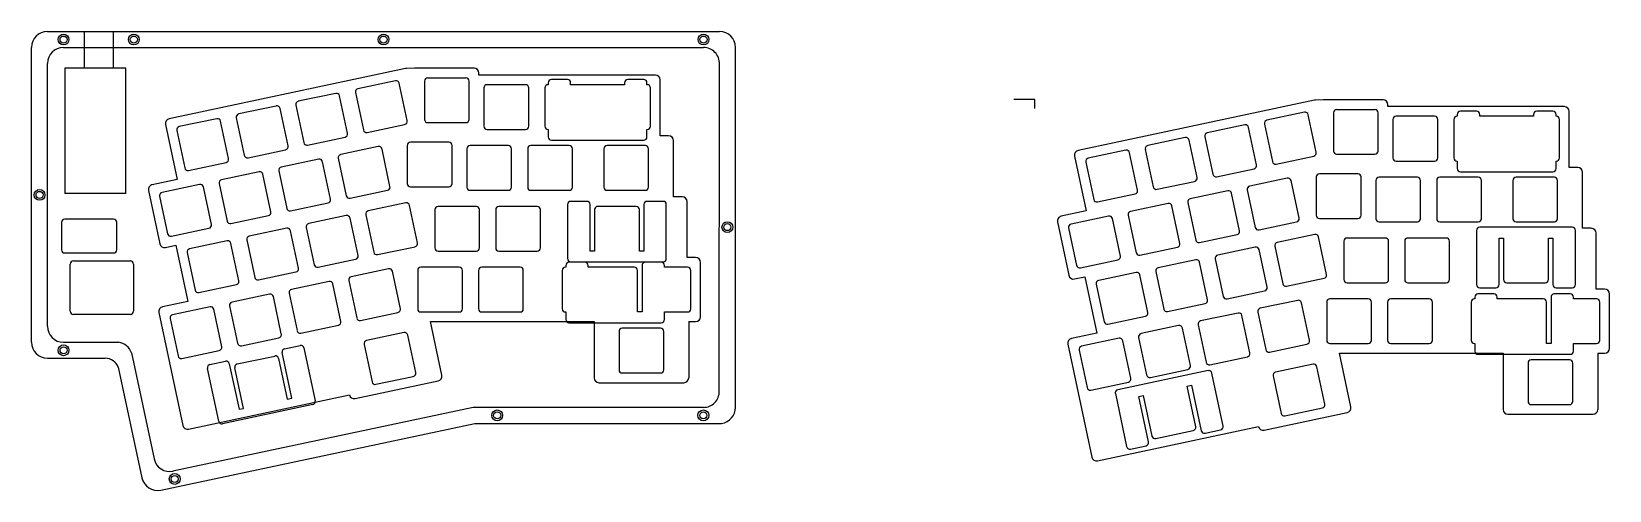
# Model space of a CAD drawing. Header units: inches. Extents: x 41 to 535, y 29 to 173.
import ezdxf

# ---------------------------------------------------------------- set-up
doc = ezdxf.new("R2010")
doc.units = ezdxf.units.IN
doc.header["$MEASUREMENT"] = 0
doc.layers.add('BLACK', color=7, linetype='Continuous')

msp = doc.modelspace()

# ---------------------------------------------------------------- linework, layer by layer
for p, q in [((46.31, 172.77), (256.57, 172.77)), ((57.81, 172.77), (57.81, 161.35)), ((66.81, 172.77), (66.81, 161.35)), ((41.31, 75.49), (41.31, 167.77)), ((51.31, 167.77), (251.57, 167.77)), ((261.57, 55.1), (261.57, 167.77)), ((46.31, 80.49), (46.31, 162.77)), ((51.7, 161.35), (51.7, 122.05)), ((70.81, 161.35), (51.7, 161.35)), ((70.81, 122.05), (70.81, 161.35)), ((165.24, 158.26), (177.24, 158.26)), ((256.52, 60.15), (256.57, 162.92)), ((449.69, 148.37), (461.69, 148.37)), ((70.81, 122.05), (51.7, 122.05)), ((66.98, 114.04), (51.7, 114.04)), ((50.7, 113.04), (50.7, 104.44)), ((67.98, 104.44), (67.98, 113.04)), ((51.7, 103.44), (66.98, 103.44)), ((53.42, 85.2), (53.42, 99.95)), ((54.42, 100.95), (72.22, 100.95)), ((73.22, 99.95), (73.22, 85.2)), ((72.22, 84.2), (54.42, 84.2)), ((51.31, 75.49), (68.56, 75.49)), ((46.31, 70.49), (64.37, 70.49)), ((72.6, 72.23), (79.66, 38.99)), ((68.45, 67.66), (75.81, 33.06)), ((179.52, 55.1), (85.49, 35.12)), ((251.52, 55.1), (179.52, 55.1)), ((81.74, 29.21), (180.05, 50.1)), ((180.05, 50.1), (257.23, 50.1))]:
    msp.add_line(p, q)
at = {"color": 7, "linetype": 'Continuous', "lineweight": 25}
for p, q in [((158.34, 161.15), (84.4, 145.44)), ((161.18, 161.29), (158.59, 161.19)), ((179.77, 161.29), (161.24, 161.29)), ((181.27, 159.15), (181.27, 159.79)), ((236.5, 159.15), (181.27, 159.15)), ((136.52, 153.41), (124.78, 150.92)), ((142.64, 153.69), (145.14, 141.96)), ((155.15, 157.38), (143.41, 154.88)), ((158.83, 144.87), (156.34, 156.6)), ((164.24, 157.26), (164.24, 145.26)), ((178.24, 145.26), (178.24, 157.26)), ((182.87, 155.12), (182.87, 143.12)), ((195.87, 156.12), (183.87, 156.12)), ((196.87, 143.12), (196.87, 155.12)), ((201.92, 155.12), (201.92, 143.12)), ((203, 156.12), (202.92, 156.12)), ((203, 156.71), (203, 156.12)), ((209, 157.71), (204, 157.71)), ((210, 156.12), (210, 156.71)), ((226.88, 156.12), (210, 156.12)), ((226.88, 156.71), (226.88, 156.12)), ((232.88, 157.71), (227.88, 157.71)), ((233.88, 156.12), (233.88, 156.71)), ((233.97, 156.12), (233.88, 156.12)), ((234.97, 143.12), (234.97, 155.12)), ((238, 140.1), (238, 157.65)), ((117.88, 149.45), (106.15, 146.96)), ((121.56, 136.95), (119.07, 148.68)), ((124.01, 149.73), (126.5, 138)), ((140.2, 140.91), (137.7, 152.64)), ((442.79, 151.26), (368.85, 135.55)), ((445.63, 151.4), (443.04, 151.29)), ((464.22, 151.4), (445.69, 151.4)), ((465.72, 149.26), (465.72, 149.9)), ((520.95, 149.26), (465.72, 149.26)), ((83.24, 143.66), (86.89, 126.49)), ((99.25, 145.49), (87.51, 143)), ((102.93, 132.98), (100.44, 144.72)), ((105.38, 145.77), (107.87, 134.03)), ((146.32, 141.19), (158.06, 143.68)), ((165.24, 144.26), (177.24, 144.26)), ((420.97, 143.52), (409.23, 141.03)), ((427.1, 143.8), (429.59, 132.06)), ((439.61, 147.48), (427.87, 144.99)), ((443.29, 134.98), (440.79, 146.71)), ((448.69, 147.37), (448.69, 135.37)), ((462.69, 135.37), (462.69, 147.37)), ((467.32, 145.23), (467.32, 133.23)), ((480.32, 146.23), (468.32, 146.23)), ((481.32, 133.23), (481.32, 145.23)), ((486.37, 145.23), (486.37, 133.23)), ((487.46, 146.23), (487.37, 146.23)), ((487.46, 146.81), (487.46, 146.23)), ((493.46, 147.81), (488.46, 147.81)), ((494.46, 146.23), (494.46, 146.81)), ((511.34, 146.23), (494.46, 146.23)), ((511.34, 146.81), (511.34, 146.23)), ((517.34, 147.81), (512.34, 147.81)), ((518.34, 146.23), (518.34, 146.81)), ((518.42, 146.23), (518.34, 146.23)), ((519.42, 133.23), (519.42, 145.23)), ((522.45, 130.21), (522.45, 147.76)), ((86.74, 141.81), (89.24, 130.07)), ((127.69, 137.23), (139.43, 139.72)), ((183.87, 142.12), (195.87, 142.12)), ((202.92, 142.12), (203, 142.12)), ((203, 142.12), (203, 139.77)), ((204, 138.77), (232.88, 138.77)), ((233.88, 139.77), (233.88, 142.12)), ((233.88, 142.12), (233.97, 142.12)), ((240.67, 140.1), (238, 140.1)), ((242.17, 121.05), (242.17, 138.6)), ((402.34, 139.56), (390.6, 137.07)), ((406.02, 127.05), (403.52, 138.79)), ((408.46, 139.84), (410.96, 128.1)), ((424.65, 131.01), (422.16, 142.75)), ((109.06, 133.26), (120.79, 135.76)), ((149.79, 136.77), (138.05, 134.27)), ((153.47, 124.26), (150.98, 135.99)), ((158.88, 137.13), (158.88, 125.13)), ((171.88, 138.13), (159.88, 138.13)), ((172.88, 125.13), (172.88, 137.13)), ((177.51, 136.07), (177.51, 124.07)), ((190.51, 137.07), (178.51, 137.07)), ((191.51, 124.07), (191.51, 136.07)), ((196.56, 136.07), (196.56, 124.07)), ((209.56, 137.07), (197.56, 137.07)), ((210.56, 124.07), (210.56, 136.07)), ((220.38, 136.07), (220.38, 124.07)), ((233.38, 137.07), (221.38, 137.07)), ((234.38, 124.07), (234.38, 136.07)), ((367.7, 133.77), (371.35, 116.59)), ((383.7, 135.6), (371.97, 133.11)), ((387.39, 123.09), (384.89, 134.83)), ((389.83, 135.88), (392.33, 124.14)), ((430.78, 131.29), (442.52, 133.79)), ((449.69, 134.37), (461.69, 134.37)), ((90.42, 129.3), (102.16, 131.8)), ((112.52, 128.84), (100.79, 126.35)), ((118.65, 129.12), (121.14, 117.39)), ((131.16, 132.8), (119.42, 130.31)), ((134.84, 120.3), (132.34, 132.03)), ((137.28, 133.08), (139.78, 121.35)), ((371.2, 131.92), (373.69, 120.18)), ((412.15, 127.33), (423.88, 129.83)), ((468.32, 132.23), (480.32, 132.23)), ((487.37, 132.23), (487.46, 132.23)), ((487.46, 132.23), (487.46, 129.87)), ((488.46, 128.87), (517.34, 128.87)), ((518.34, 129.87), (518.34, 132.23)), ((518.34, 132.23), (518.42, 132.23)), ((525.12, 130.21), (522.45, 130.21)), ((526.62, 111.16), (526.62, 128.71)), ((86.89, 126.49), (79.05, 124.82)), ((93.89, 124.88), (82.15, 122.39)), ((97.57, 112.37), (95.08, 124.11)), ((100.02, 125.16), (102.51, 113.42)), ((116.2, 116.34), (113.71, 128.07)), ((159.88, 124.13), (171.88, 124.13)), ((393.51, 123.37), (405.25, 125.87)), ((434.25, 126.87), (422.51, 124.38)), ((437.93, 114.37), (435.43, 126.1)), ((443.33, 127.24), (443.33, 115.24)), ((456.33, 128.24), (444.33, 128.24)), ((457.33, 115.24), (457.33, 127.24)), ((461.96, 126.18), (461.96, 114.18)), ((474.96, 127.18), (462.96, 127.18)), ((475.96, 114.18), (475.96, 126.18)), ((481.01, 126.18), (481.01, 114.18)), ((494.01, 127.18), (482.01, 127.18)), ((495.01, 114.18), (495.01, 126.18)), ((504.83, 126.18), (504.83, 114.18)), ((517.83, 127.18), (505.83, 127.18)), ((518.83, 114.18), (518.83, 126.18)), ((77.89, 123.04), (81.44, 106.35)), ((81.38, 121.2), (83.88, 109.46)), ((122.33, 116.62), (134.07, 119.11)), ((140.96, 120.58), (152.7, 123.07)), ((158.41, 119.12), (146.67, 116.62)), ((178.51, 123.07), (190.51, 123.07)), ((197.56, 123.07), (209.56, 123.07)), ((209.06, 118.61), (209.06, 101.67)), ((215.06, 119.61), (210.06, 119.61)), ((216.06, 104.02), (216.06, 118.61)), ((221.38, 123.07), (233.38, 123.07)), ((232.94, 118.61), (232.94, 104.02)), ((238.94, 119.61), (233.94, 119.61)), ((239.94, 101.67), (239.94, 118.61)), ((244.93, 121.05), (242.17, 121.05)), ((246.43, 102), (246.43, 119.55)), ((374.88, 119.41), (386.62, 121.91)), ((396.98, 118.95), (385.24, 116.46)), ((403.1, 119.23), (405.6, 107.49)), ((415.61, 122.91), (403.87, 120.42)), ((419.29, 110.4), (416.8, 122.14)), ((421.74, 123.19), (424.23, 111.45)), ((103.7, 112.65), (115.43, 115.15)), ((139.78, 115.15), (128.04, 112.66)), ((143.46, 102.65), (140.96, 114.38)), ((145.9, 115.43), (148.4, 103.7)), ((162.09, 106.61), (159.6, 118.34)), ((167.5, 117.02), (167.5, 105.02)), ((180.5, 118.02), (168.5, 118.02)), ((181.5, 105.02), (181.5, 117.02)), ((186.55, 117.02), (186.55, 105.02)), ((199.55, 118.02), (187.55, 118.02)), ((200.55, 105.02), (200.55, 117.02)), ((217.5, 117.02), (217.5, 104.02)), ((230.5, 118.02), (218.5, 118.02)), ((231.5, 104.02), (231.5, 117.02)), ((371.35, 116.59), (363.5, 114.93)), ((378.34, 114.99), (366.61, 112.5)), ((382.03, 102.48), (379.53, 114.22)), ((384.47, 115.27), (386.97, 103.53)), ((400.66, 106.44), (398.16, 118.18)), ((444.33, 114.24), (456.33, 114.24)), ((85.06, 108.69), (96.8, 111.19)), ((121.14, 111.19), (109.41, 108.7)), ((124.82, 98.69), (122.33, 110.42)), ((127.27, 111.47), (129.76, 99.74)), ((362.35, 113.15), (365.89, 96.46)), ((365.84, 111.31), (368.33, 99.57)), ((406.79, 106.72), (418.52, 109.22)), ((425.42, 110.68), (437.16, 113.18)), ((442.87, 109.22), (431.13, 106.73)), ((462.96, 113.18), (474.96, 113.18)), ((482.01, 113.18), (494.01, 113.18)), ((493.51, 110.48), (493.51, 93.54)), ((523.39, 111.48), (494.51, 111.48)), ((505.83, 113.18), (517.83, 113.18)), ((524.39, 93.54), (524.39, 110.48)), ((529.38, 111.16), (526.62, 111.16)), ((530.88, 92.11), (530.88, 109.66)), ((83.22, 105.2), (86.41, 105.87)), ((86.41, 105.87), (90.16, 88.24)), ((102.51, 107.23), (90.77, 104.74)), ((106.19, 94.72), (103.7, 106.46)), ((108.64, 107.51), (111.13, 95.77)), ((149.58, 102.93), (161.32, 105.42)), ((168.5, 104.02), (180.5, 104.02)), ((187.55, 104.02), (199.55, 104.02)), ((217.5, 104.02), (216.06, 104.02)), ((232.94, 104.02), (231.5, 104.02)), ((388.15, 102.76), (399.89, 105.26)), ((424.23, 105.26), (412.49, 102.77)), ((427.91, 92.75), (425.42, 104.49)), ((430.36, 105.54), (432.85, 93.8)), ((446.55, 96.72), (444.05, 108.45)), ((451.95, 107.13), (451.95, 95.13)), ((464.95, 108.13), (452.95, 108.13)), ((465.95, 95.13), (465.95, 107.13)), ((471, 107.13), (471, 95.13)), ((484, 108.13), (472, 108.13)), ((485, 95.13), (485, 107.13)), ((500.51, 93.54), (500.51, 108.13)), ((500.51, 108.13), (501.95, 108.13)), ((501.95, 108.13), (501.95, 95.13)), ((515.95, 95.13), (515.95, 108.13)), ((515.95, 108.13), (517.39, 108.13)), ((517.39, 108.13), (517.39, 93.54)), ((90, 103.55), (92.5, 91.81)), ((130.95, 98.97), (142.69, 101.46)), ((175.14, 98.97), (163.14, 98.97)), ((194.19, 98.97), (182.19, 98.97)), ((208.47, 98.97), (208.38, 98.97)), ((208.47, 99.56), (208.47, 98.97)), ((214.47, 100.56), (209.47, 100.56)), ((210.06, 100.67), (238.94, 100.67)), ((215.47, 98.97), (215.47, 99.56)), ((229.91, 98.97), (215.47, 98.97)), ((232.35, 99.56), (232.35, 84.97)), ((238.35, 100.56), (233.35, 100.56)), ((239.35, 98.97), (239.35, 99.56)), ((246.58, 98.97), (239.35, 98.97)), ((249.11, 102), (246.43, 102)), ((250.61, 83.44), (250.61, 100.5)), ((369.52, 98.8), (381.26, 101.3)), ((405.6, 101.3), (393.86, 98.81)), ((409.28, 88.79), (406.78, 100.53)), ((411.72, 101.58), (414.22, 89.84)), ((112.32, 95), (124.05, 97.5)), ((134.42, 94.54), (122.68, 92.05)), ((140.54, 94.82), (143.04, 83.09)), ((153.05, 98.51), (141.31, 96.01)), ((156.73, 86), (154.24, 97.73)), ((162.14, 97.97), (162.14, 85.97)), ((176.14, 85.97), (176.14, 97.97)), ((181.19, 97.97), (181.19, 85.97)), ((195.19, 85.97), (195.19, 97.97)), ((207.38, 97.97), (207.38, 85.97)), ((230.91, 84.97), (230.91, 97.97)), ((247.58, 85.97), (247.58, 97.97)), ((367.67, 95.3), (370.87, 95.98)), ((370.87, 95.98), (374.62, 78.34)), ((386.96, 97.34), (375.23, 94.85)), ((390.65, 84.83), (388.15, 96.57)), ((393.09, 97.62), (395.59, 85.88)), ((434.04, 93.03), (445.78, 95.53)), ((452.95, 94.13), (464.95, 94.13)), ((472, 94.13), (484, 94.13)), ((502.95, 94.13), (514.95, 94.13)), ((93.68, 91.04), (105.42, 93.54)), ((115.78, 90.58), (104.05, 88.09)), ((119.46, 78.08), (116.97, 89.81)), ((121.91, 90.86), (124.4, 79.13)), ((138.1, 82.04), (135.6, 93.77)), ((374.46, 93.66), (376.95, 81.92)), ((415.41, 89.07), (427.14, 91.57)), ((459.59, 89.08), (447.59, 89.08)), ((478.64, 89.08), (466.64, 89.08)), ((492.92, 89.08), (492.84, 89.08)), ((492.92, 89.66), (492.92, 89.08)), ((498.92, 90.66), (493.92, 90.66)), ((494.51, 92.54), (499.51, 92.54)), ((499.92, 89.08), (499.92, 89.66)), ((514.36, 89.08), (499.92, 89.08)), ((516.8, 89.66), (516.8, 75.08)), ((522.8, 90.66), (517.8, 90.66)), ((518.39, 92.54), (523.39, 92.54)), ((523.8, 89.08), (523.8, 89.66)), ((531.03, 89.08), (523.8, 89.08)), ((533.56, 92.11), (530.88, 92.11)), ((535.06, 73.55), (535.06, 90.61)), ((81.15, 84.79), (88.66, 49.46)), ((90.16, 88.24), (82.31, 86.57)), ((97.15, 86.62), (85.41, 84.13)), ((144.22, 82.32), (155.96, 84.81)), ((163.14, 84.97), (175.14, 84.97)), ((182.19, 84.97), (194.19, 84.97)), ((208.38, 84.97), (208.47, 84.97)), ((208.47, 84.97), (208.47, 82.62)), ((232.35, 84.97), (230.91, 84.97)), ((239.35, 82.62), (239.35, 84.97)), ((239.35, 84.97), (246.58, 84.97)), ((396.77, 85.11), (408.51, 87.61)), ((418.87, 84.65), (407.13, 82.16)), ((425, 84.93), (427.49, 73.19)), ((437.51, 88.61), (425.77, 86.12)), ((441.19, 76.11), (438.69, 87.84)), ((446.59, 88.08), (446.59, 76.08)), ((460.59, 76.08), (460.59, 88.08)), ((465.64, 88.08), (465.64, 76.08)), ((479.64, 76.08), (479.64, 88.08)), ((491.84, 88.08), (491.84, 76.08)), ((515.36, 75.08), (515.36, 88.08)), ((532.03, 76.08), (532.03, 88.08)), ((84.64, 82.94), (87.14, 71.2)), ((125.59, 78.36), (137.33, 80.85)), ((166.12, 81.94), (217.33, 81.94)), ((169.69, 65.15), (166.12, 81.94)), ((209.47, 81.62), (238.35, 81.62)), ((217.33, 81.94), (217.33, 64.34)), ((238.13, 79.87), (226.13, 79.87)), ((246.93, 81.94), (246.93, 64.34)), ((246.93, 81.94), (249.11, 81.94)), ((378.14, 81.15), (389.88, 83.65)), ((400.24, 80.69), (388.5, 78.2)), ((403.92, 68.18), (401.42, 79.92)), ((406.36, 80.97), (408.86, 69.23)), ((422.55, 72.14), (420.06, 83.88)), ((145.35, 74.83), (147.85, 63.1)), ((157.86, 78.52), (146.12, 76.02)), ((161.54, 66.01), (159.05, 77.74)), ((225.13, 78.87), (225.13, 66.87)), ((239.13, 66.87), (239.13, 78.87)), ((365.61, 74.9), (373.12, 39.57)), ((374.62, 78.34), (366.76, 76.67)), ((381.6, 76.73), (369.87, 74.24)), ((385.29, 64.22), (382.79, 75.96)), ((387.73, 77.01), (390.23, 65.27)), ((428.68, 72.42), (440.42, 74.92)), ((447.59, 75.08), (459.59, 75.08)), ((466.64, 75.08), (478.64, 75.08)), ((492.84, 75.08), (492.92, 75.08)), ((492.92, 75.08), (492.92, 72.72)), ((516.8, 75.08), (515.36, 75.08)), ((523.8, 72.72), (523.8, 75.08)), ((523.8, 75.08), (531.03, 75.08)), ((369.1, 73.05), (371.59, 61.31)), ((410.05, 68.46), (421.78, 70.96)), ((450.57, 72.05), (501.79, 72.05)), ((454.14, 55.26), (450.57, 72.05)), ((493.92, 71.72), (522.8, 71.72)), ((501.79, 72.05), (501.79, 54.45)), ((522.59, 69.98), (510.59, 69.98)), ((531.39, 72.05), (531.39, 54.45)), ((531.39, 72.05), (533.56, 72.05)), ((149.03, 62.33), (160.77, 64.82)), ((226.13, 65.87), (238.13, 65.87)), ((409.46, 66.6), (381.22, 60.6)), ((391.41, 64.5), (403.15, 67)), ((414.17, 49.26), (410.65, 65.83)), ((429.81, 64.94), (432.3, 53.2)), ((442.32, 68.62), (430.58, 66.13)), ((446, 56.12), (443.5, 67.85)), ((509.59, 68.98), (509.59, 56.98)), ((523.59, 56.98), (523.59, 68.98)), ((142.53, 57.85), (168.53, 63.37)), ((218.83, 62.84), (245.43, 62.84)), ((372.78, 60.54), (384.52, 63.04)), ((380.45, 59.41), (383.97, 42.84)), ((402.88, 61.77), (404.29, 62.07)), ((405.59, 49.06), (402.88, 61.77)), ((404.29, 62.07), (407.32, 47.8)), ((387.78, 58.56), (389.19, 58.86)), ((390.82, 44.3), (387.78, 58.56)), ((389.19, 58.86), (391.89, 46.14)), ((433.49, 52.43), (445.23, 54.93)), ((510.59, 55.98), (522.59, 55.98)), ((426.99, 47.95), (452.99, 53.48)), ((503.29, 52.95), (529.89, 52.95)), ((374.9, 38.41), (425.21, 49.11)), ((393.08, 45.37), (404.82, 47.87)), ((408.51, 47.03), (413.4, 48.07)), ((385.15, 42.07), (390.05, 43.11))]:
    msp.add_line(p, q, dxfattribs=at)
at = {"linetype": 'Continuous', "lineweight": 25}
for p, q in [((100.83, 74.11), (98.34, 85.85)), ((103.28, 86.9), (105.77, 75.16)), ((106.96, 74.39), (118.69, 76.89)), ((120.46, 73.46), (125.35, 74.5)), ((88.32, 70.43), (100.06, 72.93)), ((97.11, 68.5), (102, 69.53)), ((105.69, 68.7), (117.43, 71.19)), ((118.61, 70.42), (121.32, 57.71)), ((122.72, 58.01), (119.69, 72.27)), ((126.54, 73.73), (130.06, 57.16)), ((99.86, 50.74), (96.34, 67.31)), ((103.18, 68.76), (106.22, 54.5)), ((107.62, 54.8), (104.92, 67.51)), ((90.44, 48.3), (140.76, 59)), ((129.29, 55.97), (101.05, 49.97)), ((106.22, 54.5), (107.62, 54.8)), ((121.32, 57.71), (122.72, 58.01))]:
    msp.add_line(p, q, dxfattribs=at)
for centre, radius in [((51.31, 170.27), 1.7), ((51.31, 170.27), 1.1), ((73.31, 170.27), 1.7), ((73.31, 170.27), 1.1), ((151.44, 170.27), 1.7), ((151.44, 170.27), 1.1), ((251.57, 170.27), 1.7), ((251.57, 170.27), 1.1), ((43.81, 121.63), 1.7), ((43.81, 121.63), 1.1), ((259.04, 111.53), 1.7), ((259.04, 111.53), 1.1), ((51.31, 72.99), 1.7), ((51.31, 72.99), 1.1), ((187.01, 52.6), 1.7), ((187.01, 52.6), 1.1), ((251.52, 52.6), 1.7), ((251.52, 52.6), 1.1), ((86.11, 32.69), 1.7), ((86.11, 32.69), 1.1)]:
    msp.add_circle(centre, radius)
for centre, radius, start, end in [((46.31, 167.77), 5, 90, 180), ((256.57, 167.77), 5, 0, 90), ((51.31, 162.77), 5, 90, 180), ((251.57, 162.77), 5, 358.2524, 90), ((256.57, 167.77), 5, 269.9741, 270), ((51.7, 113.04), 1, 90, 180), ((66.98, 113.04), 1, 0, 90), ((51.7, 104.44), 1, 180, 270), ((66.98, 104.44), 1, 270, 0), ((54.42, 99.95), 1, 90, 180), ((72.22, 99.95), 1, 0, 90), ((54.42, 85.2), 1, 180, 270), ((72.22, 85.2), 1, 270, 0), ((51.31, 80.49), 5, 180, 270), ((46.31, 75.49), 5, 180, 270), ((67.85, 70.49), 5.05, 20.108, 81.892), ((64.37, 66.13), 4.36, 20.4991, 90), ((251.52, 60.1), 5, 270, 0.5827), ((256.52, 55.1), 5.05, 89.9741, 90.0029), ((256.52, 55.1), 5.05, 278.1371, 0), ((84.55, 40.03), 5, 192, 282), ((80.7, 34.1), 5, 192, 282)]:
    msp.add_arc(centre, radius, start, end)
at = {"color": 7, "linetype": 'Continuous', "lineweight": 25}
for centre, radius, start, end in [((158.65, 159.69), 1.5, 92.2937, 102), ((161.24, 159.79), 1.5, 90, 92.2937), ((165.24, 157.26), 1, 90, 180), ((177.24, 157.26), 1, 0, 90), ((179.77, 159.79), 1.5, 0, 90), ((236.5, 157.65), 1.5, 0, 90), ((136.73, 152.44), 1, 12, 102), ((143.62, 153.9), 1, 102, 192), ((155.36, 156.4), 1, 12, 102), ((183.87, 155.12), 1, 90, 180), ((195.87, 155.12), 1, 360, 90), ((202.92, 155.12), 1, 90, 180), ((204, 156.71), 1, 90, 180.0001), ((209, 156.71), 1, 359.9999, 90), ((227.88, 156.71), 1, 90.0001, 180.0001), ((232.88, 156.71), 1, 359.9999, 90.0001), ((233.97, 155.12), 1, 360, 90), ((118.09, 148.48), 1, 12, 102), ((124.99, 149.94), 1, 102, 192), ((443.1, 149.8), 1.5, 92.2937, 102), ((445.69, 149.9), 1.5, 90, 92.2937), ((449.69, 147.37), 1, 90, 180), ((461.69, 147.37), 1, 0, 90), ((464.22, 149.9), 1.5, 0, 90), ((520.95, 147.76), 1.5, 0, 90), ((84.71, 143.97), 1.5, 102, 192), ((99.46, 144.51), 1, 12, 102), ((106.35, 145.98), 1, 102, 192), ((157.85, 144.66), 1, 282, 12), ((165.24, 145.26), 1, 180, 270), ((177.24, 145.26), 1, 270, 0), ((421.18, 142.54), 1, 12, 102), ((428.08, 144.01), 1, 102, 192), ((439.81, 146.51), 1, 12, 102), ((468.32, 145.23), 1, 90, 180), ((480.32, 145.23), 1, 360, 90), ((487.37, 145.23), 1, 90, 180), ((488.46, 146.81), 1, 90, 180.0001), ((493.46, 146.81), 1, 359.9999, 90), ((512.34, 146.81), 1, 90.0001, 180.0001), ((517.34, 146.81), 1, 359.9999, 90.0001), ((518.42, 145.23), 1, 360, 90), ((87.72, 142.02), 1, 102, 192), ((139.22, 140.7), 1, 282, 12), ((146.12, 142.16), 1, 192, 282), ((183.87, 143.12), 1, 180, 270), ((195.87, 143.12), 1, 270, 0), ((202.92, 143.12), 1, 180, 270), ((204, 139.77), 1, 179.9999, 270), ((232.88, 139.77), 1, 269.9999, 0.0001), ((233.97, 143.12), 1, 270, 0), ((240.67, 138.6), 1.5, 0, 90), ((402.55, 138.58), 1, 12, 102), ((409.44, 140.05), 1, 102, 192), ((108.85, 134.24), 1, 192, 282), ((120.59, 136.74), 1, 282, 12), ((127.48, 138.2), 1, 192, 282), ((138.26, 133.29), 1, 102, 192), ((150, 135.79), 1, 12, 102), ((159.88, 137.13), 1, 90, 180), ((171.88, 137.13), 1, 0, 90), ((178.51, 136.07), 1, 90, 180), ((190.51, 136.07), 1, 0, 90), ((197.56, 136.07), 1, 90, 180), ((209.56, 136.07), 1, 0, 90), ((221.38, 136.07), 1, 90, 180), ((233.38, 136.07), 1, 0, 90), ((369.17, 134.08), 1.5, 102, 192), ((383.91, 134.62), 1, 12, 102), ((390.81, 136.09), 1, 102, 192), ((442.31, 134.77), 1, 282, 12), ((449.69, 135.37), 1, 180, 270), ((461.69, 135.37), 1, 270, 0), ((90.21, 130.28), 1, 192, 282), ((101.95, 132.78), 1, 282, 12), ((112.73, 127.87), 1, 12, 102), ((119.63, 129.33), 1, 102, 192), ((131.37, 131.83), 1, 12, 102), ((372.17, 132.13), 1, 102, 192), ((423.67, 130.81), 1, 282, 12), ((430.57, 132.27), 1, 192, 282), ((468.32, 133.23), 1, 180, 270), ((480.32, 133.23), 1, 270, 0), ((487.37, 133.23), 1, 180, 270), ((488.46, 129.87), 1, 179.9999, 270), ((517.34, 129.87), 1, 269.9999, 0.0001), ((518.42, 133.23), 1, 270, 0), ((525.12, 128.71), 1.5, 0, 90), ((79.36, 123.35), 1.5, 102, 192), ((94.1, 123.9), 1, 12, 102), ((100.99, 125.37), 1, 102, 192), ((152.49, 124.05), 1, 282, 12), ((159.88, 125.13), 1, 180, 270), ((171.88, 125.13), 1, 270, 0), ((178.51, 124.07), 1, 180, 270), ((190.51, 124.07), 1, 270, 0), ((197.56, 124.07), 1, 180, 270), ((209.56, 124.07), 1, 270, 0), ((221.38, 124.07), 1, 180, 270), ((233.38, 124.07), 1, 270, 0), ((393.3, 124.35), 1, 192, 282), ((405.04, 126.85), 1, 282, 12), ((411.94, 128.31), 1, 192, 282), ((422.72, 123.4), 1, 102, 192), ((434.45, 125.9), 1, 12, 102), ((444.33, 127.24), 1, 90, 180), ((456.33, 127.24), 1, 0, 90), ((462.96, 126.18), 1, 90, 180), ((474.96, 126.18), 1, 0, 90), ((482.01, 126.18), 1, 90, 180), ((494.01, 126.18), 1, 0, 90), ((505.83, 126.18), 1, 90, 180), ((517.83, 126.18), 1, 0, 90), ((82.36, 121.41), 1, 102, 192), ((133.86, 120.09), 1, 282, 12), ((140.76, 121.55), 1, 192, 282), ((158.62, 118.14), 1, 12, 102), ((210.06, 118.61), 1, 90, 180.0001), ((215.06, 118.61), 1, 359.9999, 90), ((233.94, 118.61), 1, 90.0001, 180.0001), ((238.94, 118.61), 1, 359.9999, 90.0001), ((244.93, 119.55), 1.5, 0, 90), ((374.67, 120.39), 1, 192, 282), ((386.41, 122.89), 1, 282, 12), ((397.19, 117.97), 1, 12, 102), ((404.08, 119.44), 1, 102, 192), ((415.82, 121.93), 1, 12, 102), ((115.23, 116.13), 1, 282, 12), ((122.12, 117.59), 1, 192, 282), ((139.99, 114.18), 1, 12, 102), ((146.88, 115.64), 1, 102, 192), ((168.5, 117.02), 1, 90, 180), ((180.5, 117.02), 1, 0, 90), ((187.55, 117.02), 1, 90, 180), ((199.55, 117.02), 1, 0, 90), ((218.5, 117.02), 1, 89.9999, 180), ((230.5, 117.02), 1, 0, 89.9998), ((363.82, 113.46), 1.5, 102, 192), ((378.55, 114.01), 1, 12, 102), ((385.45, 115.48), 1, 102, 192), ((436.95, 114.16), 1, 282, 12), ((444.33, 115.24), 1, 180, 270), ((456.33, 115.24), 1, 270, 0), ((462.96, 114.18), 1, 180, 270), ((474.96, 114.18), 1, 270, 0), ((482.01, 114.18), 1, 180, 270), ((494.01, 114.18), 1, 270, 0), ((505.83, 114.18), 1, 180, 270), ((517.83, 114.18), 1, 270, 0), ((84.85, 109.67), 1, 192, 282), ((96.59, 112.17), 1, 282, 12), ((103.49, 113.63), 1, 192, 282), ((109.61, 107.72), 1, 102, 192), ((121.35, 110.22), 1, 12, 102), ((128.25, 111.68), 1, 102, 192), ((366.81, 111.52), 1, 102, 192), ((418.31, 110.2), 1, 282, 12), ((425.21, 111.66), 1, 192, 282), ((443.07, 108.25), 1, 12, 102), ((494.51, 110.48), 1, 89.9999, 180.0001), ((523.39, 110.48), 1, 359.9999, 90), ((529.38, 109.66), 1.5, 0, 90), ((82.91, 106.66), 1.5, 192, 282), ((90.98, 103.76), 1, 102, 192), ((102.72, 106.25), 1, 12, 102), ((149.38, 103.9), 1, 192, 282), ((161.11, 106.4), 1, 282, 12), ((168.5, 105.02), 1, 180, 270), ((180.5, 105.02), 1, 270, 0), ((187.55, 105.02), 1, 180, 270), ((199.55, 105.02), 1, 270, 0), ((399.68, 106.24), 1, 282, 12), ((406.58, 107.7), 1, 192, 282), ((424.44, 104.28), 1, 12, 102), ((431.34, 105.75), 1, 102, 192), ((452.95, 107.13), 1, 90, 180), ((464.95, 107.13), 1, 0, 90), ((472, 107.13), 1, 90, 180), ((484, 107.13), 1, 0, 90), ((130.74, 99.94), 1, 192, 282), ((142.48, 102.44), 1, 282, 12), ((163.14, 97.97), 1, 90, 180), ((175.14, 97.97), 1, 0, 90), ((182.19, 97.97), 1, 90, 180), ((194.19, 97.97), 1, 360, 90), ((208.38, 97.97), 1, 90, 180), ((209.47, 99.56), 1, 90, 180.0001), ((210.06, 101.67), 1, 179.9999, 270), ((214.47, 99.56), 1, 359.9999, 90), ((229.91, 97.97), 1, 360, 90), ((233.35, 99.56), 1, 90.0001, 180.0001), ((238.35, 99.56), 1, 359.9999, 90.0001), ((238.94, 101.67), 1, 269.9999, 0.0001), ((246.58, 97.97), 1, 0, 90), ((249.11, 100.5), 1.5, 0, 90), ((369.31, 99.78), 1, 192, 282), ((381.05, 102.28), 1, 282, 12), ((387.94, 103.74), 1, 192, 282), ((394.07, 97.83), 1, 102, 192), ((405.81, 100.32), 1, 12, 102), ((412.7, 101.79), 1, 102, 192), ((105.21, 94.52), 1, 282, 12), ((112.11, 95.98), 1, 192, 282), ((123.85, 98.48), 1, 282, 12), ((134.63, 93.57), 1, 12, 102), ((141.52, 95.03), 1, 102, 192), ((153.26, 97.53), 1, 12, 102), ((367.36, 96.77), 1.5, 192, 282), ((375.43, 93.87), 1, 102, 192), ((387.17, 96.36), 1, 12, 102), ((445.57, 96.51), 1, 282, 12), ((452.95, 95.13), 1, 180, 270), ((464.95, 95.13), 1, 270, 0), ((472, 95.13), 1, 180, 270), ((484, 95.13), 1, 270, 0), ((502.95, 95.13), 1, 180, 269.9998), ((514.95, 95.13), 1, 269.9999, 360), ((93.47, 92.02), 1, 192, 282), ((115.99, 89.61), 1, 12, 102), ((122.89, 91.07), 1, 102, 192), ((415.2, 90.05), 1, 192, 282), ((426.93, 92.55), 1, 282, 12), ((433.83, 94.01), 1, 192, 282), ((447.59, 88.08), 1, 90, 180), ((459.59, 88.08), 1, 0, 90), ((466.64, 88.08), 1, 90, 180), ((478.64, 88.08), 1, 360, 90), ((492.84, 88.08), 1, 90, 180), ((493.92, 89.66), 1, 90, 180.0001), ((494.51, 93.54), 1, 179.9999, 270.0001), ((498.92, 89.66), 1, 359.9999, 90), ((499.51, 93.54), 1, 270.0001, 0.0001), ((514.36, 88.08), 1, 360, 90), ((517.8, 89.66), 1, 90.0001, 180.0001), ((518.39, 93.54), 1, 179.9999, 270), ((522.8, 89.66), 1, 359.9999, 90.0001), ((523.39, 93.54), 1, 270, 0.0001), ((531.03, 88.08), 1, 0, 90), ((533.56, 90.61), 1.5, 0, 90), ((82.62, 85.1), 1.5, 102, 192), ((85.62, 83.15), 1, 102, 192), ((97.36, 85.64), 1, 12, 102), ((104.25, 87.11), 1, 102, 192), ((155.75, 85.79), 1, 282, 12), ((163.14, 85.97), 1, 180, 270), ((175.14, 85.97), 1, 270, 0), ((182.19, 85.97), 1, 180, 270), ((194.19, 85.97), 1, 270, 0), ((208.38, 85.97), 1, 180, 270), ((246.58, 85.97), 1, 270, 0), ((389.67, 84.63), 1, 282, 12), ((396.56, 86.09), 1, 192, 282), ((408.3, 88.59), 1, 282, 12), ((419.08, 83.67), 1, 12, 102), ((425.98, 85.14), 1, 102, 192), ((437.71, 87.64), 1, 12, 102), ((125.38, 79.33), 1, 192, 282), ((137.12, 81.83), 1, 282, 12), ((144.02, 83.29), 1, 192, 282), ((209.47, 82.62), 1, 179.9999, 270), ((226.13, 78.87), 1, 90, 180), ((238.13, 78.87), 1, 0, 90), ((238.35, 82.62), 1, 269.9999, 0.0001), ((249.11, 83.44), 1.5, 270, 0), ((377.93, 82.13), 1, 192, 282), ((400.45, 79.71), 1, 12, 102), ((407.34, 81.18), 1, 102, 192), ((118.49, 77.87), 1, 282, 12), ((146.33, 75.04), 1, 102, 192), ((158.07, 77.54), 1, 12, 102), ((367.08, 75.21), 1.5, 102, 192), ((370.07, 73.26), 1, 102, 192), ((381.81, 75.75), 1, 12, 102), ((388.71, 77.22), 1, 102, 192), ((440.21, 75.9), 1, 282, 12), ((447.59, 76.08), 1, 180, 270), ((459.59, 76.08), 1, 270, 0), ((466.64, 76.08), 1, 180, 270), ((478.64, 76.08), 1, 270, 0), ((492.84, 76.08), 1, 180, 270), ((531.03, 76.08), 1, 270, 0), ((88.11, 71.41), 1, 192, 282), ((409.84, 69.44), 1, 192, 282), ((421.57, 71.94), 1, 282, 12), ((428.47, 73.4), 1, 192, 282), ((493.92, 72.72), 1, 179.9999, 270), ((510.59, 68.98), 1, 90, 180), ((522.59, 68.98), 1, 0, 90), ((522.8, 72.72), 1, 269.9999, 0.0001), ((533.56, 73.55), 1.5, 270, 0), ((160.56, 65.8), 1, 282, 12), ((168.22, 64.84), 1.5, 282, 12), ((218.83, 64.34), 1.5, 180, 270), ((226.13, 66.87), 1, 180, 270), ((238.13, 66.87), 1, 270, 0), ((245.43, 64.34), 1.5, 270, 0), ((384.31, 64.02), 1, 282, 12), ((391.2, 65.48), 1, 192, 282), ((402.94, 67.98), 1, 282, 12), ((409.67, 65.62), 1, 11.9999, 102), ((430.79, 65.15), 1, 102, 192), ((442.52, 67.65), 1, 12, 102), ((148.83, 63.3), 1, 192, 282), ((372.57, 61.52), 1, 192, 282), ((381.42, 59.62), 1, 101.9999, 192.0001), ((142.22, 59.31), 1.5, 192.1532, 282), ((445.02, 55.91), 1, 282, 12), ((452.68, 54.95), 1.5, 282, 12), ((503.29, 54.45), 1.5, 180, 270), ((510.59, 56.98), 1, 180, 270), ((522.59, 56.98), 1, 270, 0), ((529.89, 54.45), 1.5, 270, 0), ((90.13, 49.77), 1.5, 192, 282), ((433.28, 53.41), 1, 192, 282), ((392.87, 46.35), 1, 192, 282), ((404.61, 48.85), 1, 282, 12), ((408.3, 48.01), 1, 191.9999, 282), ((413.19, 49.05), 1, 282, 12.0001), ((426.68, 49.42), 1.5, 192.1532, 282), ((374.58, 39.88), 1.5, 192, 282), ((384.95, 43.05), 1, 191.9999, 282.0001), ((389.84, 44.09), 1, 282.0001, 12.0001)]:
    msp.add_arc(centre, radius, start, end, dxfattribs=at)
at = {"linetype": 'Continuous', "lineweight": 25}
for centre, start, end in [((99.85, 73.91), 282, 12), ((106.75, 75.37), 192, 282), ((125.56, 73.52), 11.9999, 102), ((102.21, 68.56), 11.9999, 101.9999), ((117.64, 70.22), 12, 102), ((120.67, 72.48), 102, 192.0001), ((97.32, 67.52), 101.9999, 192.0001), ((105.9, 67.72), 102, 192), ((129.08, 56.95), 282, 12.0001), ((100.84, 50.95), 191.9999, 282.0001)]:
    msp.add_arc(centre, 1, start, end, dxfattribs=at)
at = {"layer": 'BLACK', "linetype": 'Continuous'}
for p, q in [((355.27, 151.46), (348.65, 151.46)), ((355.27, 148.7), (355.27, 151.46))]:
    msp.add_line(p, q, dxfattribs=at)

doc.saveas('drawing.dxf')
